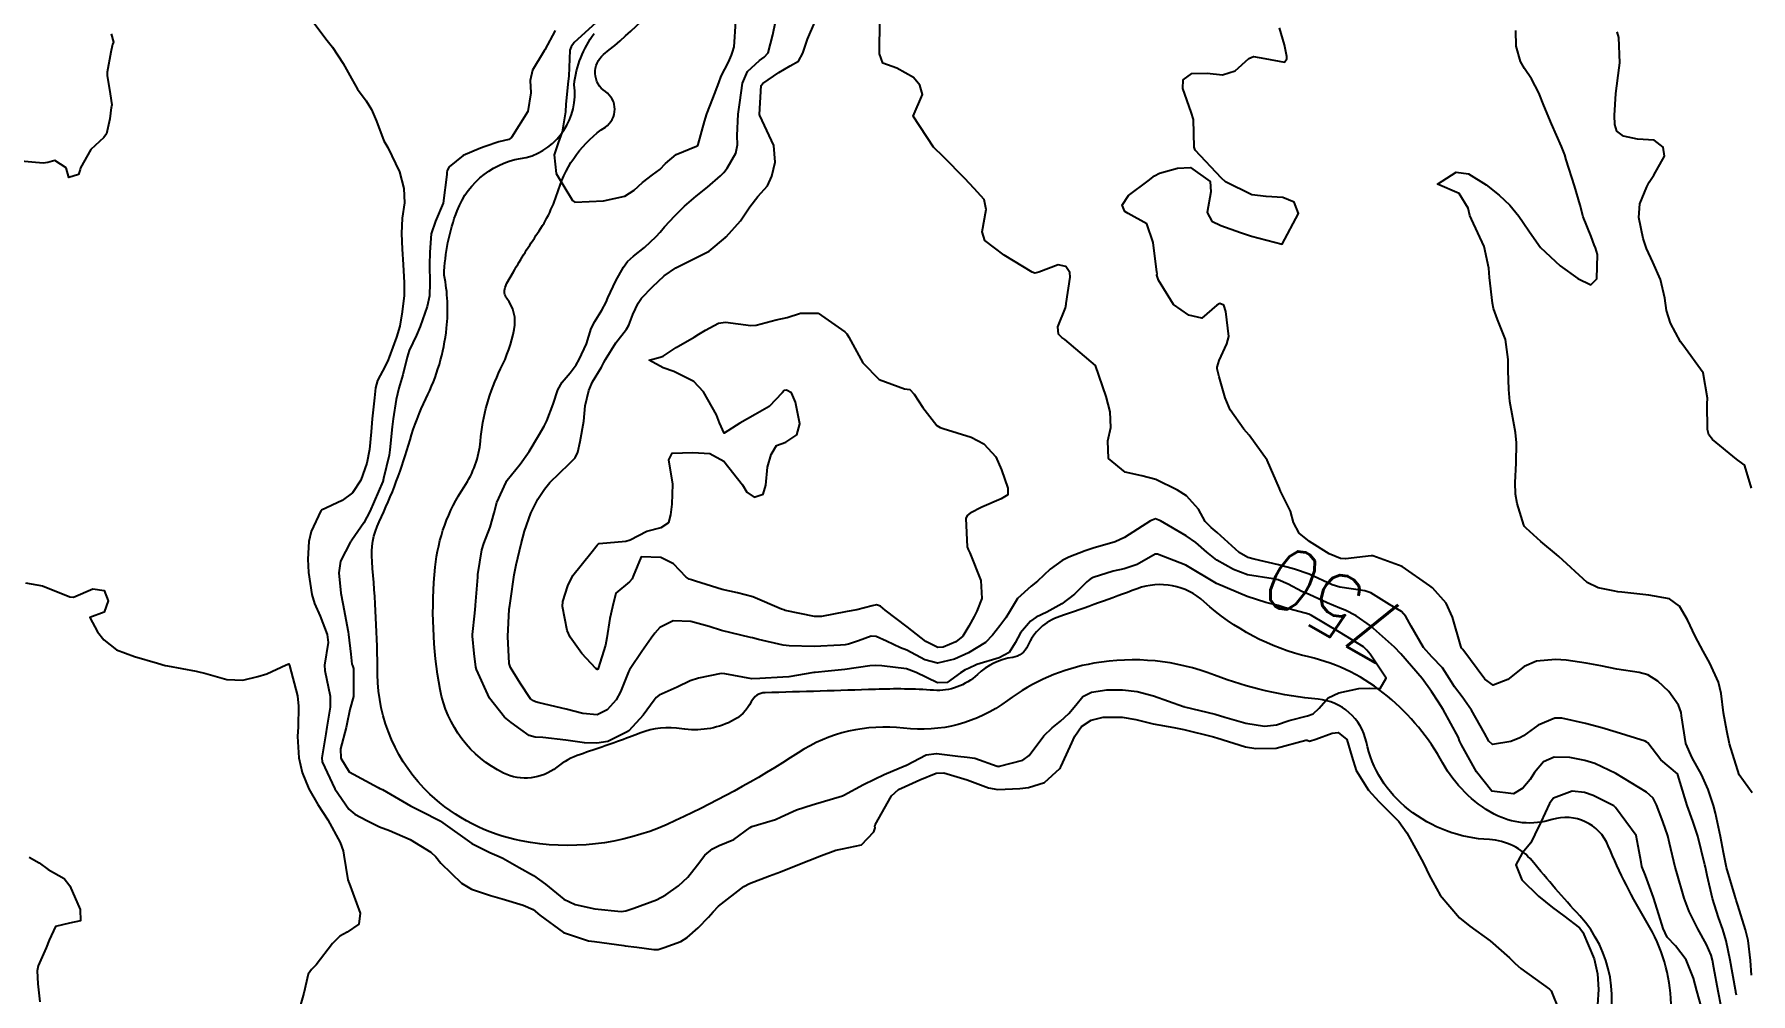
# Model space of a CAD drawing. Header units: metres. Extents: x 307586 to 320046, y 7427249 to 7434250.
# Drawn here: x 318176.6 to 318287.8, y 7430704.5 to 7430766.6 of the extents above; entities that cross this region are included whole.
import ezdxf
from ezdxf.enums import TextEntityAlignment as Align

# ---------------------------------------------------------------- set-up
doc = ezdxf.new("R2010")
doc.units = ezdxf.units.M
doc.header["$MEASUREMENT"] = 0
for name, color, linetype in [('Cotas', 45, 'Continuous'), ('Curvas de Nivel 1m', 11, 'Continuous'), ('Curvas de Nivel 5m', 15, 'Continuous'), ('Hidrografia', 140, 'Continuous')]:
    doc.layers.add(name, color=color, linetype=linetype)
doc.styles.add('Style-STANDARD', font='STANDARD.shx')

msp = doc.modelspace()

# ---------------------------------------------------------------- linework, layer by layer
at = {"layer": 'Curvas de Nivel 1m', "flags": 128}
for points, elevation in [([(318194.41, 7430767.8), (318195.61, 7430766.22), (318195.95, 7430765.79), (318196.64, 7430764.73), (318197.17, 7430763.77), (318197.57, 7430763.09), (318198.12, 7430762.33), (318198.48, 7430761.76), (318198.8, 7430761), (318199.28, 7430759.74), (318199.53, 7430759.31), (318200.29, 7430757.73), (318200.58, 7430756.65), (318200.62, 7430755.73), (318200.47, 7430754.73), (318200.41, 7430753.73), (318200.46, 7430752.72), (318200.52, 7430751.73), (318200.6, 7430750.55), (318200.59, 7430749.73), (318200.46, 7430748.67), (318200.3, 7430747.73), (318200.09, 7430747.02), (318199.62, 7430745.74), (318199.55, 7430745.55), (318199.35, 7430745.14), (318198.87, 7430744.22), (318198.74, 7430743.75), (318198.66, 7430743.09), (318198.52, 7430741.75), (318198.45, 7430740.9), (318198.35, 7430739.75), (318198.18, 7430738.86), (318197.79, 7430737.76), (318197.25, 7430736.94), (318196.57, 7430736.45), (318195.24, 7430735.83), (318195.22, 7430735.81), (318195.2, 7430735.79), (318194.57, 7430734.45), (318194.42, 7430733.8), (318194.35, 7430732.65), (318194.39, 7430731.8), (318194.62, 7430730.36), (318194.78, 7430729.79), (318195.16, 7430728.96), (318195.61, 7430727.79), (318195.66, 7430727.26), (318195.44, 7430725.79), (318195.46, 7430725.45), (318195.79, 7430723.78), (318195.79, 7430723.08), (318195.59, 7430721.78), (318195.51, 7430721.35), (318195.26, 7430719.79), (318195.29, 7430719.54), (318196.11, 7430717.78), (318197.01, 7430716.47), (318197.4, 7430716.16), (318198.18, 7430715.75), (318199, 7430715.32), (318199.64, 7430715.09), (318200.98, 7430714.52), (318202.32, 7430713.7), (318202.65, 7430713.38), (318202.97, 7430712.98), (318204.3, 7430711.68), (318204.95, 7430711.29), (318206.18, 7430710.89), (318206.94, 7430710.68), (318208.3, 7430710.26), (318208.94, 7430709.97), (318209.38, 7430709.62), (318210.92, 7430708.5), (318212.53, 7430707.95), (318212.91, 7430707.9), (318214.81, 7430707.65), (318214.9, 7430707.63), (318215.66, 7430707.54), (318216.77, 7430707.39), (318216.9, 7430707.38), (318217.03, 7430707.39), (318217.43, 7430707.51), (318218.5, 7430707.91), (318218.91, 7430708.16), (318219.62, 7430708.8), (318220.31, 7430709.49), (318220.6, 7430709.82), (318220.94, 7430710.19), (318222.58, 7430711.46), (318222.96, 7430711.66), (318224.24, 7430712.15), (318224.96, 7430712.42), (318226.63, 7430713.08), (318226.97, 7430713.21), (318227.45, 7430713.4), (318228.55, 7430713.81), (318228.98, 7430713.9), (318230.2, 7430714.16), (318231, 7430715), (318231.09, 7430715.27), (318231.08, 7430715.36), (318231.09, 7430715.45), (318232.16, 7430717.34), (318232.61, 7430717.75), (318233.03, 7430717.95), (318233.99, 7430718.37), (318235.05, 7430718.8), (318235.53, 7430718.82), (318237.04, 7430718.37), (318238.44, 7430717.86), (318239.03, 7430717.74), (318240.47, 7430717.81), (318241.03, 7430717.88), (318242.06, 7430718.2), (318243.05, 7430719.1), (318243.09, 7430719.17), (318243.12, 7430719.21), (318243.73, 7430720.54), (318244.02, 7430721.2), (318244.46, 7430721.82), (318245.09, 7430722.24), (318245.86, 7430722.42), (318247.09, 7430722.43), (318247.98, 7430722.27), (318249.09, 7430721.99), (318250.44, 7430721.76), (318251.08, 7430721.64), (318253.01, 7430721.15), (318253.07, 7430721.13), (318253.22, 7430721.09), (318255.07, 7430720.51), (318255.74, 7430720.39), (318257.07, 7430720.43), (318258.98, 7430720.93), (318259.07, 7430720.93), (318259.22, 7430720.87), (318259.62, 7430721.01), (318260.69, 7430721.39), (318261.08, 7430721.43), (318261.63, 7430720.99), (318261.96, 7430719.89), (318262.25, 7430718.98), (318263.03, 7430717.7), (318263.71, 7430716.96), (318265.01, 7430715.68), (318265.52, 7430714.94), (318266.2, 7430713.73), (318266.63, 7430712.93), (318266.97, 7430712.2), (318267.69, 7430710.91), (318268.94, 7430709.43), (318269.6, 7430708.89), (318270.92, 7430707.95), (318272.17, 7430706.86), (318272.54, 7430706.49), (318272.9, 7430706.17), (318274.77, 7430704.83), (318274.88, 7430704.71), (318275.41, 7430703.37)], 749), ([(318210.36, 7430766.87), (318209.69, 7430765.62), (318209.66, 7430765.56), (318209.6, 7430765.46), (318208.9, 7430764.31), (318208.76, 7430763.63), (318208.79, 7430762.85), (318208.59, 7430761.63), (318207.54, 7430759.95), (318207.36, 7430759.82), (318206.72, 7430759.66), (318205.83, 7430759.37), (318205.53, 7430759.26), (318204.42, 7430758.78), (318203.51, 7430758.06), (318203.37, 7430757.82), (318203.36, 7430757.69), (318203.36, 7430757.55), (318203.12, 7430755.7), (318202.63, 7430754.54), (318202.35, 7430753.71), (318202.26, 7430752.52), (318202.24, 7430751.71), (318202.26, 7430750.55), (318202.23, 7430749.71), (318202.09, 7430749.02), (318201.63, 7430747.72), (318201.38, 7430747.16), (318200.92, 7430746.17), (318200.78, 7430745.73), (318200.5, 7430744.58), (318200.24, 7430743.73), (318200.07, 7430742.99), (318199.88, 7430741.73), (318199.81, 7430741.23), (318199.67, 7430739.74), (318199.63, 7430739.39), (318199.26, 7430737.87), (318199.24, 7430737.76), (318199.23, 7430737.74), (318199.21, 7430737.69), (318198.36, 7430735.75), (318197.98, 7430735.01), (318197.21, 7430733.88), (318197.16, 7430733.82), (318197.12, 7430733.77), (318196.46, 7430732.52), (318196.35, 7430731.78), (318196.5, 7430730.46), (318196.62, 7430729.78), (318196.97, 7430727.95), (318196.99, 7430727.77), (318197.13, 7430726.5), (318197.21, 7430725.86), (318197.24, 7430725.77), (318197.32, 7430725.57), (318197.31, 7430723.77), (318197.08, 7430722.93), (318196.88, 7430721.97), (318196.84, 7430721.77), (318196.47, 7430720.37), (318196.49, 7430719.78), (318197.04, 7430718.9), (318198.9, 7430717.87), (318199.02, 7430717.82), (318199.18, 7430717.74), (318201.01, 7430716.69), (318201.65, 7430716.36), (318202.96, 7430715.69), (318203, 7430715.66), (318203.1, 7430715.59), (318204.98, 7430714.25), (318206.13, 7430713.66), (318206.74, 7430713.42), (318206.97, 7430713.3), (318208.03, 7430712.7), (318208.96, 7430712.18), (318209.74, 7430711.61), (318210.94, 7430710.65), (318211.66, 7430710.31), (318212.94, 7430710.03), (318214.64, 7430709.85), (318214.94, 7430709.89), (318215.47, 7430710.07), (318216.94, 7430710.6), (318217.54, 7430710.92), (318218.35, 7430711.51), (318218.96, 7430712.08), (318219.58, 7430712.88), (318220.06, 7430713.49), (318220.55, 7430713.91), (318220.98, 7430714.12), (318221.93, 7430714.52), (318223, 7430715.29), (318223.1, 7430715.35), (318223.47, 7430715.45), (318224.64, 7430715.8), (318225.01, 7430715.97), (318225.99, 7430716.44), (318227.02, 7430716.75), (318228.98, 7430717.33), (318229.02, 7430717.35), (318229.04, 7430717.36), (318229.07, 7430717.38), (318230.33, 7430718.07), (318231.04, 7430718.42), (318231.67, 7430718.72), (318233.05, 7430719.29), (318233.08, 7430719.3), (318233.13, 7430719.33), (318234.4, 7430719.98), (318235.06, 7430720.07), (318236.45, 7430719.9), (318237.06, 7430719.85), (318237.55, 7430719.77), (318239, 7430719.26), (318239.05, 7430719.25), (318239.07, 7430719.24), (318239.14, 7430719.26), (318240.66, 7430719.64), (318241.06, 7430719.95), (318242.01, 7430721.23), (318242.56, 7430721.74), (318243.09, 7430722.16), (318243.63, 7430722.67), (318244.09, 7430723.2), (318244.55, 7430723.76), (318245.11, 7430724.05), (318246.1, 7430724.19), (318247.11, 7430724.2), (318248.05, 7430724.09), (318249.11, 7430723.8), (318251.06, 7430723.12), (318251.1, 7430723.11), (318251.12, 7430723.1), (318253.1, 7430722.62), (318253.74, 7430722.43), (318255.09, 7430722.05), (318256.3, 7430721.85), (318257.09, 7430721.94), (318257.91, 7430722.22), (318259.1, 7430722.52), (318259.46, 7430722.65), (318259.84, 7430723.01), (318260.42, 7430723.69), (318261.11, 7430724), (318262.42, 7430724.28), (318263.12, 7430724.3), (318263.79, 7430724.29), (318264.19, 7430724.96), (318263.14, 7430726.5), (318262.94, 7430726.77), (318262.72, 7430726.98), (318261.16, 7430727.93), (318259.34, 7430729.02), (318259.17, 7430729.09), (318257.64, 7430729.51), (318257.18, 7430729.65), (318256.39, 7430729.85), (318255.18, 7430730.23), (318253.19, 7430731.09), (318251.21, 7430732.26), (318249.37, 7430732.99), (318249.22, 7430732.97), (318248.05, 7430732.32), (318247.21, 7430732.04), (318246.51, 7430731.87), (318245.2, 7430731.46), (318245.01, 7430731.37), (318244.79, 7430731.19), (318244, 7430730.38), (318243.18, 7430729.76), (318242.2, 7430729.22), (318241.51, 7430728.9), (318241.16, 7430728.65), (318240.51, 7430727.89), (318240.15, 7430727.25), (318239.77, 7430726.62), (318239.13, 7430726.28), (318237.68, 7430725.83), (318237.13, 7430725.58), (318236.93, 7430725.49), (318236.62, 7430725.29), (318235.75, 7430724.67), (318235.12, 7430724.66), (318233.74, 7430725.32), (318233.13, 7430725.56), (318231.52, 7430725.75), (318231.13, 7430725.78), (318230.74, 7430725.76), (318229.12, 7430725.52), (318228.04, 7430725.4), (318227.21, 7430725.32), (318227.12, 7430725.31), (318225.5, 7430725.05), (318225.12, 7430725.02), (318223.63, 7430724.93), (318223.11, 7430724.91), (318221.36, 7430725.23), (318221.12, 7430725.25), (318219.65, 7430724.96), (318219.11, 7430724.78), (318218.26, 7430724.36), (318217.1, 7430723.85), (318216.92, 7430723.71), (318216.79, 7430723.53), (318216.06, 7430722.56), (318215.14, 7430721.55), (318215.1, 7430721.52), (318215.07, 7430721.5), (318213.77, 7430720.86), (318213.06, 7430720.74), (318212.26, 7430720.77), (318211.07, 7430720.95), (318209.57, 7430721.12), (318209.07, 7430721.13), (318208.69, 7430721.24), (318208.15, 7430721.63), (318207.52, 7430722.08), (318207.08, 7430722.43), (318206.11, 7430723.66), (318205.27, 7430725.52), (318205.24, 7430725.67), (318205.13, 7430726.56), (318205.02, 7430727.67), (318205.02, 7430727.79), (318205.17, 7430729.17), (318205.21, 7430729.63), (318205.22, 7430729.67), (318205.36, 7430731.5), (318205.37, 7430731.67), (318205.62, 7430733.25), (318205.74, 7430733.66), (318206.16, 7430734.73), (318206.41, 7430735.66), (318206.59, 7430736.32), (318207.19, 7430737.65), (318207.22, 7430737.7), (318207.26, 7430737.76), (318208.11, 7430738.81), (318208.68, 7430739.63), (318209.3, 7430740.64), (318209.66, 7430741.26), (318209.82, 7430741.61), (318210.24, 7430742.7), (318210.55, 7430743.61), (318210.83, 7430744.12), (318211.35, 7430744.72), (318211.72, 7430745.23), (318211.92, 7430745.59), (318212.39, 7430746.6), (318212.71, 7430747.58), (318212.93, 7430748.04), (318213.4, 7430748.77), (318213.68, 7430749.3), (318213.79, 7430749.57), (318214.3, 7430750.68), (318214.8, 7430751.56), (318215.06, 7430751.93), (318215.44, 7430752.28), (318216.15, 7430752.84), (318216.92, 7430753.54), (318217.17, 7430753.82), (318217.46, 7430754.17), (318218.12, 7430754.88), (318218.74, 7430755.51), (318219.49, 7430756.15), (318220.24, 7430756.74), (318221.08, 7430757.48), (318221.29, 7430757.69), (318221.51, 7430757.97), (318222.07, 7430758.93), (318222.17, 7430759.47), (318222.15, 7430760.09), (318222.23, 7430761.47), (318222.32, 7430762.22), (318222.51, 7430763.47), (318222.82, 7430764.23), (318223.6, 7430764.93), (318223.91, 7430765.14), (318224.16, 7430765.44), (318224.46, 7430766.6), (318224.64, 7430767.44)], 748), ([(318285.88, 7430703.7), (318285.69, 7430704.7), (318285.41, 7430706.2), (318285.32, 7430706.7), (318285.24, 7430707.03), (318284.92, 7430707.72), (318284.36, 7430708.72), (318283.8, 7430709.86), (318283.48, 7430710.72), (318282.98, 7430712.44), (318282.9, 7430712.73), (318282.54, 7430714.27), (318282.42, 7430714.74), (318282.09, 7430715.67), (318281.7, 7430716.75), (318281.47, 7430717.19), (318281.04, 7430717.58), (318279.05, 7430718.78), (318277.69, 7430719.44), (318277.06, 7430719.62), (318276.08, 7430719.81), (318275.06, 7430719.84), (318274.37, 7430719.53), (318273.8, 7430718.84), (318273.51, 7430718.39), (318273.04, 7430717.83), (318272.42, 7430717.47), (318271.03, 7430717.64), (318270.03, 7430718.89), (318269.07, 7430720.63), (318268.97, 7430720.8), (318268.94, 7430720.9), (318268.86, 7430721.12), (318267.88, 7430722.92), (318267.58, 7430723.39), (318267.11, 7430724.1), (318266.51, 7430724.94), (318265.14, 7430726.52), (318264.72, 7430726.95), (318263.16, 7430728.35), (318262.25, 7430728.98), (318261.53, 7430729.35), (318261.18, 7430729.48), (318260.36, 7430729.83), (318259.19, 7430730.37), (318258.73, 7430730.57), (318257.84, 7430731.04), (318257.2, 7430731.31), (318256.87, 7430731.38), (318255.2, 7430731.65), (318254.29, 7430731.99), (318253.22, 7430732.6), (318252.57, 7430733.1), (318251.86, 7430733.74), (318251.23, 7430734.16), (318249.58, 7430735.14), (318249.24, 7430735.26), (318248.93, 7430735.14), (318247.23, 7430734.05), (318246.63, 7430733.78), (318245.22, 7430733.36), (318245.09, 7430733.32), (318244.69, 7430733.2), (318243.63, 7430732.79), (318243.21, 7430732.58), (318242.42, 7430732.01), (318241.61, 7430731.23), (318241.19, 7430730.9), (318240.31, 7430730.12), (318239.79, 7430729.25), (318239.56, 7430728.86), (318239.16, 7430728.35), (318238.69, 7430727.73), (318238.24, 7430727.27), (318237.14, 7430726.59), (318236.24, 7430726.19), (318235.13, 7430725.92), (318234.3, 7430726.15), (318233.14, 7430726.76), (318232.73, 7430726.92), (318231.82, 7430727.35), (318231.15, 7430727.66), (318230.84, 7430727.67), (318230.01, 7430727.37), (318229.36, 7430727.15), (318229.14, 7430727.11), (318228.84, 7430727.08), (318227.14, 7430727.01), (318225.52, 7430727.05), (318225.14, 7430727.09), (318223.54, 7430727.45), (318223.14, 7430727.56), (318223.01, 7430727.59), (318221.15, 7430728.04), (318220.35, 7430728.3), (318219.16, 7430728.63), (318218.02, 7430728.66), (318217.15, 7430728.23), (318216.82, 7430727.86), (318216.59, 7430727.54), (318215.98, 7430726.69), (318215.22, 7430725.55), (318215.18, 7430725.49), (318215.12, 7430725.37), (318214.59, 7430724.07), (318214.31, 7430723.56), (318213.74, 7430722.91), (318213.08, 7430722.59), (318212.17, 7430722.67), (318211.09, 7430722.95), (318209.34, 7430723.36), (318209.09, 7430723.43), (318208.96, 7430723.49), (318208.78, 7430723.62), (318208.1, 7430724.64), (318207.48, 7430725.64), (318207.39, 7430725.91), (318207.31, 7430727.65), (318207.39, 7430729.42), (318207.43, 7430729.65), (318207.48, 7430729.95), (318207.72, 7430731.64), (318207.84, 7430732.28), (318208.16, 7430733.64), (318208.39, 7430734.47), (318208.79, 7430735.63), (318209.25, 7430736.55), (318209.68, 7430737.19), (318210.03, 7430737.61), (318210.65, 7430738.23), (318211.28, 7430738.82), (318211.67, 7430739.21), (318211.84, 7430739.59), (318211.99, 7430740.28), (318212.22, 7430741.59), (318212.31, 7430742.58), (318212.54, 7430743.58), (318212.79, 7430744.13), (318213.36, 7430745.09), (318213.53, 7430745.39), (318213.63, 7430745.57), (318214.29, 7430746.65), (318214.99, 7430747.55), (318215.14, 7430747.8), (318215.4, 7430748.49), (318215.74, 7430749.22), (318215.97, 7430749.54), (318216.67, 7430750.29), (318217.43, 7430750.99), (318218.19, 7430751.52), (318219.44, 7430752.14), (318220.34, 7430752.59), (318221.41, 7430753.48), (318221.43, 7430753.51), (318221.45, 7430753.52), (318222.38, 7430754.56), (318222.97, 7430755.46), (318223.49, 7430756.14), (318224.12, 7430756.82), (318224.39, 7430757.44), (318224.61, 7430758.35), (318224.53, 7430759.44), (318223.63, 7430761.37), (318223.61, 7430761.45), (318223.71, 7430763.31), (318223.82, 7430763.45), (318224.86, 7430764.16), (318225.59, 7430764.58), (318226.12, 7430764.9), (318226.4, 7430765.42), (318226.71, 7430766.32), (318227.18, 7430767.41)], 749), ([(318213.23, 7430767.58), (318211.61, 7430766.1), (318211.4, 7430765.81), (318211.33, 7430765.6), (318211.25, 7430763.93), (318211.21, 7430763.6), (318211.06, 7430762.1), (318211.04, 7430761.61), (318210.83, 7430760.31), (318210.57, 7430759.61), (318210.31, 7430758.82), (318210.43, 7430757.61), (318211.49, 7430755.88), (318211.65, 7430755.76), (318213.49, 7430755.85), (318214.89, 7430756.16), (318215.49, 7430756.54), (318216.02, 7430757.03), (318216.68, 7430757.54), (318217.15, 7430757.89), (318217.51, 7430758.27), (318218.2, 7430758.84), (318219.53, 7430759.4), (318219.6, 7430759.44), (318219.63, 7430759.5), (318220.05, 7430760.99), (318220.2, 7430761.49), (318220.58, 7430762.47), (318220.97, 7430763.49), (318221.13, 7430763.93), (318221.59, 7430764.83), (318221.78, 7430765.29), (318221.86, 7430765.48), (318221.96, 7430765.83), (318222.07, 7430767.47)], 747), ([(318287.84, 7430705.73), (318287.78, 7430706.67), (318287.62, 7430707.98), (318287.46, 7430708.67), (318286.95, 7430710.27), (318286.85, 7430710.58), (318286.82, 7430710.68), (318286.76, 7430710.88), (318286.22, 7430712.7), (318286.02, 7430713.67), (318285.84, 7430714.7), (318285.51, 7430716.22), (318285.39, 7430716.71), (318285.04, 7430717.75), (318284.61, 7430718.71), (318284, 7430719.79), (318283.58, 7430720.72), (318283.31, 7430722.52), (318283.28, 7430722.73), (318283.11, 7430723.2), (318282.48, 7430724.1), (318281.78, 7430724.75), (318281.13, 7430725.17), (318280.56, 7430725.33), (318279.13, 7430725.54), (318278.09, 7430725.75), (318277.13, 7430725.92), (318275.85, 7430726.11), (318275.14, 7430726.17), (318273.91, 7430726.06), (318273.13, 7430725.7), (318272.07, 7430724.87), (318271.12, 7430724.51), (318270.58, 7430724.89), (318269.14, 7430726.8), (318269.1, 7430726.86), (318269.07, 7430726.9), (318269.02, 7430727.03), (318268.47, 7430728.91), (318268.07, 7430729.8), (318267.19, 7430730.79), (318267.02, 7430730.93), (318265.21, 7430732.19), (318263.32, 7430732.87), (318263.22, 7430732.87), (318261.54, 7430732.67), (318261.22, 7430732.71), (318260.49, 7430733.01), (318259.23, 7430733.79), (318258.54, 7430734.33), (318258.19, 7430735.04), (318257.98, 7430735.77), (318257.35, 7430737.05), (318257.27, 7430737.23), (318256.48, 7430739.06), (318255.31, 7430740.69), (318254.96, 7430741.07), (318254.09, 7430742.32), (318253.75, 7430743.09), (318253.36, 7430744.46), (318253.24, 7430744.97), (318253.23, 7430745.09), (318253.37, 7430745.51), (318253.87, 7430746.6), (318253.99, 7430747.08), (318253.8, 7430748.69), (318253.67, 7430749.09), (318253.41, 7430749.2), (318253.21, 7430749.09), (318252.25, 7430748.26), (318251.4, 7430748.45), (318250.42, 7430749.13), (318249.43, 7430750.72), (318249.34, 7430751.05), (318249.35, 7430751.14), (318249.34, 7430751.23), (318249.1, 7430753.15), (318248.68, 7430754.36), (318247.48, 7430755.04), (318247.27, 7430755.17), (318247.08, 7430755.58), (318247.49, 7430756.2), (318248.77, 7430757.15), (318249.18, 7430757.47), (318249.51, 7430757.65), (318250.68, 7430757.96), (318251.52, 7430758.01), (318252.79, 7430757.1), (318252.84, 7430756.44), (318252.59, 7430755.1), (318252.9, 7430754.53), (318253.47, 7430754.25), (318254.75, 7430753.8), (318255.47, 7430753.57), (318257.46, 7430753.05), (318258.5, 7430755.03), (318258.22, 7430755.77), (318257.49, 7430756.07), (318256.42, 7430756.13), (318255.49, 7430756.25), (318253.79, 7430757.09), (318253.51, 7430757.31), (318251.81, 7430759.12), (318251.74, 7430759.32), (318251.71, 7430761.12), (318251.56, 7430761.58), (318251.01, 7430763.13), (318251.03, 7430763.69), (318251.59, 7430764.1), (318252.6, 7430764.12), (318253.59, 7430764), (318254.41, 7430764.27), (318255.29, 7430765.07), (318255.6, 7430765.2), (318256.32, 7430765.06), (318257.6, 7430764.83), (318257.75, 7430765.05), (318257.76, 7430765.2), (318257.61, 7430765.94), (318257.27, 7430767.05)], 751), ([(318287.89, 7430717.53), (318287.05, 7430718.69), (318286.41, 7430720.7), (318286.24, 7430721.54), (318286.02, 7430722.7), (318285.87, 7430723.95), (318285.71, 7430724.7), (318285.14, 7430725.92), (318284.71, 7430726.71), (318284.2, 7430727.68), (318283.69, 7430728.72), (318283.18, 7430729.61), (318282.53, 7430730.09), (318281.19, 7430730.32), (318279.45, 7430730.52), (318279.19, 7430730.55), (318278.99, 7430730.58), (318277.91, 7430730.8), (318277.2, 7430731.15), (318275.37, 7430732.83), (318275.22, 7430732.96), (318274.2, 7430733.8), (318273.24, 7430734.67), (318273.15, 7430734.76), (318273.1, 7430734.85), (318272.66, 7430736.27), (318272.56, 7430736.86), (318272.53, 7430737.61), (318272.61, 7430738.86), (318272.63, 7430740.19), (318272.56, 7430740.86), (318272.38, 7430741.81), (318272.2, 7430742.87), (318272.12, 7430743.64), (318272.08, 7430744.87), (318272.09, 7430745.59), (318271.92, 7430746.87), (318271.4, 7430748.17), (318271.14, 7430748.88), (318271.07, 7430749.23), (318270.88, 7430750.89), (318270.83, 7430751.5), (318270.53, 7430752.89), (318269.71, 7430754.67), (318269.6, 7430754.9), (318269.49, 7430755.37), (318268.92, 7430756.33), (318267.5, 7430756.93), (318268.71, 7430757.71), (318269.51, 7430757.59), (318270.65, 7430756.89), (318271.5, 7430756.22), (318272.19, 7430755.57), (318272.77, 7430754.86), (318273.06, 7430754.44), (318273.47, 7430753.85), (318274.18, 7430752.84), (318275.45, 7430751.65), (318276.6, 7430750.82), (318277.43, 7430750.41), (318277.83, 7430750.8), (318277.88, 7430752.38), (318277.73, 7430752.81), (318277.66, 7430753), (318277.47, 7430753.55), (318276.95, 7430754.82), (318276.74, 7430755.56), (318276.37, 7430756.82), (318275.85, 7430758.51), (318275.75, 7430758.83), (318275.54, 7430759.37), (318274.89, 7430760.84), (318274.39, 7430762.03), (318274.07, 7430762.85), (318273.59, 7430763.75), (318273.15, 7430764.41), (318272.88, 7430764.86), (318272.6, 7430765.86), (318272.59, 7430766.87)], 752), ([(318287.85, 7430737.25), (318287.41, 7430738.69), (318287.36, 7430738.76), (318287.29, 7430738.82), (318286.87, 7430739.12), (318285.31, 7430740.41), (318285.08, 7430740.71), (318284.99, 7430741.04), (318284.98, 7430742.71), (318284.99, 7430743.07), (318284.72, 7430744.72), (318283.39, 7430746.53), (318283.24, 7430746.73), (318282.6, 7430747.94), (318282.34, 7430748.75), (318282.22, 7430749.54), (318281.94, 7430750.75), (318281.45, 7430751.89), (318281.05, 7430752.76), (318280.83, 7430753.41), (318280.55, 7430754.77), (318280.61, 7430755.66), (318281.06, 7430756.76), (318281.21, 7430757.07), (318281.52, 7430757.52), (318282.21, 7430758.75), (318282.12, 7430759.33), (318281.54, 7430759.78), (318280.47, 7430759.85), (318279.55, 7430760.04), (318279.12, 7430760.36), (318278.99, 7430760.79), (318278.98, 7430761.37), (318279.06, 7430762.79), (318279.28, 7430764.47), (318279.31, 7430764.78), (318279.26, 7430766.43), (318279.15, 7430766.79)], 753), ([(318284.86, 7430702.71), (318284.3, 7430704.72), (318284.09, 7430705.53), (318283.61, 7430706.72), (318282.92, 7430707.63), (318282.38, 7430708.19), (318282.12, 7430708.74), (318281.85, 7430709.65), (318281.49, 7430710.75), (318280.97, 7430712.18), (318280.73, 7430712.76), (318280.7, 7430713.05), (318280.37, 7430714.77), (318279.03, 7430716.58), (318278.93, 7430716.68), (318278.75, 7430716.78), (318277.58, 7430717.35), (318277.03, 7430717.55), (318276.22, 7430717.63), (318275.03, 7430717.19), (318274.86, 7430717), (318274.77, 7430716.83), (318274.2, 7430715.64), (318273.81, 7430714.84), (318273.55, 7430714.29), (318272.99, 7430713.63), (318272.58, 7430712.86), (318272.97, 7430711.9), (318274.04, 7430710.84), (318274.95, 7430710.11), (318275.68, 7430709.56), (318276.71, 7430708.8), (318276.93, 7430708.51), (318277.65, 7430706.79), (318277.87, 7430705.81), (318277.94, 7430704.79), (318277.87, 7430703.8)], 748), ([(318176.31, 7430713.36), (318176.96, 7430713), (318177.53, 7430712.57), (318178.57, 7430711.98), (318178.95, 7430711.51), (318179.62, 7430709.97), (318179.64, 7430709.24), (318178.91, 7430709.09), (318178.02, 7430708.88), (318177.61, 7430707.99), (318177.4, 7430707.49), (318176.89, 7430706.34), (318176.82, 7430706), (318176.87, 7430705.16), (318177, 7430704)], 751)]:
    msp.add_lwpolyline(points, dxfattribs=dict(at, elevation=elevation))
at = {"layer": 'Curvas de Nivel 5m', "elevation": 750, "flags": 128}
for points in [[(318181.61, 7430766.67), (318181.77, 7430766.13), (318181.71, 7430765.96), (318181.68, 7430765.88), (318181.6, 7430765.47), (318181.35, 7430764.19), (318181.35, 7430763.96), (318181.56, 7430762.77), (318181.67, 7430762.07), (318181.64, 7430761.96), (318181.62, 7430761.89), (318181.54, 7430761.16), (318181.31, 7430760.18), (318181.14, 7430759.96), (318180.31, 7430759.17), (318179.63, 7430757.98), (318179.6, 7430757.88), (318179.5, 7430757.56), (318178.87, 7430757.36), (318178.71, 7430757.99), (318177.97, 7430758.46), (318177.51, 7430758.34), (318177.22, 7430758.3), (318175.51, 7430758.44)], [(318286.88, 7430704.43), (318286.83, 7430704.62), (318286.82, 7430704.68), (318286.8, 7430704.77), (318286.46, 7430706.69), (318286.2, 7430707.96), (318285.98, 7430708.69), (318285.7, 7430709.46), (318285.32, 7430710.7), (318284.98, 7430712.18), (318284.86, 7430712.71), (318284.82, 7430712.87), (318284.36, 7430714.72), (318284.04, 7430715.7), (318283.68, 7430716.72), (318283.08, 7430718.7), (318283.07, 7430718.73), (318283.05, 7430718.75), (318281.97, 7430719.66), (318281.12, 7430720.76), (318281.07, 7430720.82), (318280.96, 7430720.87), (318279.08, 7430721.46), (318278.15, 7430721.73), (318277.09, 7430722.01), (318275.55, 7430722.37), (318275.1, 7430722.36), (318274.02, 7430721.91), (318273.08, 7430721.23), (318272.84, 7430721.09), (318272.26, 7430720.86), (318271.07, 7430720.65), (318270.83, 7430720.88), (318270.56, 7430721.4), (318269.71, 7430722.89), (318269.11, 7430723.74), (318268.61, 7430724.4), (318268.29, 7430724.91), (318267.83, 7430725.62), (318267.14, 7430726.34), (318266.61, 7430726.94), (318265.8, 7430728.31), (318265.46, 7430728.95), (318265.18, 7430729.27), (318264.4, 7430729.73), (318263.19, 7430730.47), (318262.81, 7430730.6), (318261.19, 7430730.84), (318260.69, 7430731), (318259.2, 7430731.69), (318258.25, 7430732), (318257.21, 7430732.28), (318255.63, 7430732.65), (318255.22, 7430732.76), (318254.66, 7430733.08), (318253.24, 7430734.39), (318252.85, 7430734.71), (318252.46, 7430735.1), (318252.03, 7430735.89), (318251.26, 7430736.76), (318250.67, 7430737.13), (318249.27, 7430737.81), (318248.37, 7430738.06), (318247.28, 7430738.29), (318246.2, 7430739.18), (318246.17, 7430740.32), (318246.35, 7430741.18), (318246.3, 7430742.2), (318246.06, 7430743.18), (318245.36, 7430745.19), (318243.38, 7430746.87), (318243.18, 7430747.01), (318242.96, 7430747.22), (318242.92, 7430747.69), (318243.41, 7430748.93), (318243.46, 7430749.16), (318243.47, 7430749.21), (318243.72, 7430750.92), (318243.69, 7430751.21), (318243.44, 7430751.59), (318242.94, 7430751.71), (318241.69, 7430751.24), (318241.43, 7430751.17), (318241.25, 7430751.24), (318239.45, 7430752.34), (318238.19, 7430753.28), (318238.02, 7430753.84), (318238.29, 7430755.28), (318238.15, 7430755.94), (318237.5, 7430756.65), (318236.9, 7430757.3), (318235.52, 7430758.69), (318234.87, 7430759.32), (318233.55, 7430761.33), (318234.15, 7430762.74), (318233.99, 7430763.33), (318233.58, 7430763.83), (318232.5, 7430764.44), (318231.59, 7430764.76), (318231.38, 7430765.36), (318231.37, 7430765.6), (318231.4, 7430767.36)], [(318176.07, 7430731.13), (318177.18, 7430730.94), (318178.93, 7430730.22), (318179.17, 7430730.2), (318180.42, 7430730.73), (318181.17, 7430730.62), (318181.43, 7430729.96), (318181.16, 7430729.22), (318180.23, 7430728.89), (318180.74, 7430727.96), (318181.14, 7430727.44), (318181.96, 7430726.78), (318183.13, 7430726.36), (318184.62, 7430725.92), (318185.12, 7430725.78), (318185.27, 7430725.76), (318187.12, 7430725.41), (318187.74, 7430725.25), (318189.11, 7430724.87), (318190.14, 7430724.82), (318191.11, 7430725.06), (318191.7, 7430725.24), (318192.95, 7430725.81), (318193.12, 7430725.88), (318193.15, 7430725.81), (318193.16, 7430725.77), (318193.69, 7430723.8), (318193.74, 7430723.15), (318193.72, 7430721.8), (318193.69, 7430721.18), (318193.76, 7430719.8), (318193.99, 7430718.85), (318194.42, 7430717.8), (318195.01, 7430716.78), (318195.65, 7430715.78), (318196.45, 7430714.31), (318196.64, 7430713.77), (318196.69, 7430713.49), (318196.95, 7430711.91), (318196.99, 7430711.79), (318196.99, 7430711.76), (318197.02, 7430711.69), (318197.74, 7430709.75), (318197.66, 7430709.02), (318196.91, 7430708.52), (318196.43, 7430708.25), (318195.94, 7430707.77), (318194.89, 7430706.4), (318194.59, 7430706.09), (318194.37, 7430705.8), (318194.1, 7430704.56), (318193.88, 7430703.8)]]:
    msp.add_lwpolyline(points, dxfattribs=at)
msp.add_lwpolyline([(318227.4, 7430748.59), (318229.13, 7430747.38), (318229.25, 7430747.25), (318229.38, 7430747.02), (318230.3, 7430745.37), (318231.35, 7430744.29), (318232.99, 7430743.68), (318233.34, 7430743.63), (318233.62, 7430743.33), (318234.17, 7430742.47), (318235.08, 7430741.31), (318235.31, 7430741.18), (318235.5, 7430741.12), (318237.31, 7430740.55), (318238.14, 7430740.12), (318238.9, 7430739.27), (318239.28, 7430738.44), (318239.69, 7430737.26), (318239.69, 7430736.83), (318239.26, 7430736.56), (318237.99, 7430736.02), (318237.25, 7430735.63), (318237.05, 7430735.49), (318236.96, 7430735.29), (318237.06, 7430733.45), (318237.12, 7430733.29), (318237.22, 7430733.07), (318237.94, 7430731.28), (318238, 7430730.1), (318237.68, 7430729.28), (318237.5, 7430728.95), (318237.16, 7430728.31), (318236.77, 7430727.67), (318236.31, 7430727.3), (318235.5, 7430726.95), (318235.14, 7430726.93), (318234.38, 7430727.32), (318233.16, 7430728.28), (318231.73, 7430729.35), (318231.44, 7430729.62), (318231.18, 7430729.7), (318230.9, 7430729.64), (318229.9, 7430729.37), (318229.29, 7430729.26), (318229.17, 7430729.24), (318227.62, 7430728.95), (318227.17, 7430728.95), (318225.26, 7430729.34), (318225.17, 7430729.37), (318225.03, 7430729.43), (318223.18, 7430730.21), (318222.18, 7430730.47), (318221.18, 7430730.69), (318219.46, 7430731.23), (318219.19, 7430731.31), (318219.05, 7430731.36), (318218.86, 7430731.5), (318218.04, 7430732.36), (318217.21, 7430732.77), (318215.94, 7430732.81), (318215.43, 7430731.55), (318215.36, 7430731.38), (318215.19, 7430731.19), (318214.29, 7430730.45), (318214.08, 7430729.56), (318213.91, 7430728.81), (318213.72, 7430727.56), (318213.62, 7430727.08), (318213.16, 7430725.57), (318213.15, 7430725.54), (318213.12, 7430725.52), (318213.01, 7430725.57), (318212.1, 7430726.56), (318211.34, 7430727.6), (318211.15, 7430728.04), (318210.85, 7430729.6), (318210.87, 7430729.91), (318211.19, 7430730.94), (318211.52, 7430731.6), (318212.68, 7430733.05), (318213.1, 7430733.57), (318213.15, 7430733.63), (318213.21, 7430733.66), (318214.95, 7430733.82), (318215.22, 7430733.91), (318216.31, 7430734.46), (318217.23, 7430734.7), (318217.74, 7430735.02), (318217.86, 7430735.52), (318217.95, 7430736.22), (318217.99, 7430737.52), (318217.72, 7430739.09), (318217.94, 7430739.52), (318219.29, 7430739.57), (318220.38, 7430739.49), (318221.29, 7430739.01), (318222.51, 7430737.46), (318222.79, 7430736.99), (318223.26, 7430736.68), (318223.84, 7430736.86), (318224.02, 7430737.44), (318224.11, 7430738.62), (318224.35, 7430739.44), (318224.71, 7430740.02), (318225.3, 7430740.24), (318226.02, 7430740.71), (318226.22, 7430741.42), (318225.93, 7430742.82), (318225.67, 7430743.43), (318225.34, 7430743.59), (318225.2, 7430743.57), (318225.06, 7430743.43), (318224.23, 7430742.53), (318223.32, 7430742.03), (318222.32, 7430741.46), (318221.31, 7430740.81), (318221.01, 7430741.48), (318220.81, 7430741.99), (318219.97, 7430743.49), (318219.34, 7430744.15), (318218.06, 7430744.81), (318217.36, 7430745.04), (318216.45, 7430745.54), (318217.17, 7430745.73), (318217.37, 7430745.8), (318218.2, 7430746.35), (318219.38, 7430747.03), (318219.67, 7430747.21), (318220.11, 7430747.49), (318220.94, 7430747.94), (318221.39, 7430747.99), (318223.05, 7430747.79), (318223.39, 7430747.81), (318224.68, 7430748.15), (318225.4, 7430748.31), (318226.25, 7430748.57)], close=True, dxfattribs=at)
at = {"layer": 'Hidrografia'}
for points in [[(318282.63, 7430703.86, 0.128505), (318281.09, 7430709.12, -0.036676), (318278.57, 7430714.1, 0.388588), (318274.93, 7430715.8, -0.203738), (318271.17, 7430716.16, -0.143036), (318267.86, 7430719.45, 0.092392), (318264.28, 7430723.78, 0.117486), (318259.18, 7430726.33, -0.128053), (318252.4, 7430729.9, 0.281432), (318248.05, 7430730.74, -0.008009), (318243.05, 7430728.95, 0.211991), (318240.96, 7430727.03, -0.259736), (318240.01, 7430726.3, 0.154572), (318237.71, 7430725.19, -0.210003), (318234.88, 7430724.17, 0.026061), (318231.11, 7430724.23, -0.0018), (318223.96, 7430724.01, 0.278406), (318223.07, 7430723.43, -0.166013), (318221.79, 7430722.16, -0.155589), (318218.57, 7430721.68, 0.134191), (318215.86, 7430721.39, -0.004237), (318215.19, 7430721.14, -0.009396), (318212, 7430720.02, 0.089466), (318210.47, 7430719.19, -0.289728), (318207.03, 7430718.81, -0.238323), (318202.92, 7430724.23, -0.07068), (318202.6, 7430732.14, -0.123782), (318204.48, 7430737.34, 0.126745), (318205.53, 7430740.3, -0.092482), (318206.84, 7430744.97, 0.064598), (318207.72, 7430747.53, 0.221308), (318207.24, 7430749.53, -0.273101), (318207.14, 7430750.24), (318207.25, 7430750.52), (318207.67, 7430751.25, -0.019736), (318209.23, 7430753.75, 0.074837), (318210.59, 7430756.56, -0.171721), (318213.62, 7430760.63, 0.533281), (318213.62, 7430762.92, -0.50568), (318213.51, 7430765.32, 0.048666), (318218.83, 7430770.53, 0.014258)], [(318278.21, 7430701.19, 0.290454), (318276.72, 7430709.57, -0.012556), (318273.64, 7430713.12, 0.211291), (318270.87, 7430714.5, -0.155988), (318265.63, 7430716.45, -0.175298), (318262.9, 7430720.82, 0.329036), (318259.77, 7430723.59, -0.070105), (318253.07, 7430725.15, 0.135914), (318245.26, 7430725.92, 0.118038), (318239.66, 7430723.5, -0.192806), (318232.93, 7430721.71, 0.176227), (318226.1, 7430720.12, -0.039347), (318217.62, 7430715.49, -0.15464), (318208.17, 7430714.42, -0.141161), (318202.26, 7430717.45, -0.204928), (318198.87, 7430725.2, 0.020874), (318198.51, 7430732.51, -0.135696), (318198.97, 7430735.08, 0.042909), (318200.97, 7430740.37, -0.045518), (318202, 7430743.04, 0.087199), (318203.34, 7430747.61, 0.077333), (318203.18, 7430751.04, -0.084459), (318204.02, 7430755.21, -0.282423), (318208.5, 7430758.65, 0.376432), (318211.6, 7430763.37, -0.129865), (318212.9, 7430766.69, 0.09074)]]:
    msp.add_lwpolyline(points, format="xyb", dxfattribs=at)

# ---------------------------------------------------------------- texts
at = {"layer": 'Cotas', "style": 'Style-STANDARD'}
msp.add_text('750', height=4, rotation=150.4503, dxfattribs=at).set_placement((318260.84, 7430729.74, 750), align=Align.MIDDLE_CENTER)

doc.saveas('drawing.dxf')
